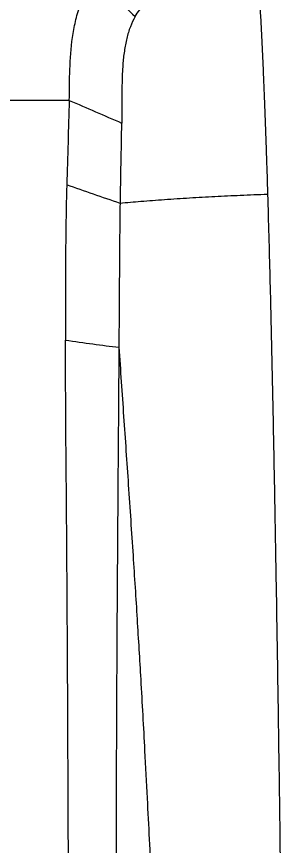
# Model space of a CAD drawing. Extents: x 832 to 912, y 781 to 934.
# Drawn here: x 852.25 to 854.59, y 839.56 to 846.82 of the extents above; entities that cross this region are included whole.
import ezdxf

# ---------------------------------------------------------------- set-up
doc = ezdxf.new("R2010")
doc.units = 0
doc.header["$MEASUREMENT"] = 0
doc.layers.add('1', color=4, linetype='Continuous')

# ---------------------------------------------------------------- blocks, each defined once
blk = doc.blocks.new('2026 SOVEREIGN HL')
at = {"layer": '1', "color": 3, "linetype": 'Continuous', "lineweight": 25}
for points, knots in [([(21.5549, 49.7272), (21.5801, 49.7659), (21.631, 49.8439), (21.7346, 49.9421), (21.8543, 50.0263), (22.0046, 50.1052), (22.1862, 50.1736), (22.3978, 50.2314), (22.5439, 50.2608), (22.6184, 50.2758)], [0, 0, 0, 0, 0.112002, 0.225999, 0.344308, 0.467034, 0.637437, 0.814946, 1, 1, 1, 1]), ([(22.6184, 50.2758), (22.6216, 50.2302), (22.628, 50.1375), (22.637, 49.9959), (22.6457, 49.8494), (22.654, 49.698), (22.6621, 49.5416), (22.6698, 49.3803), (22.6756, 49.2489), (22.6799, 49.1479), (22.6828, 49.078), (22.6857, 49.0056), (22.6886, 48.9305), (22.6916, 48.8528), (22.6945, 48.7726), (22.6979, 48.6764), (22.7023, 48.5491), (22.708, 48.3757), (22.712, 48.2447), (22.7143, 48.1712)], [0, 0, 0, 0, 0.06457, 0.131411, 0.200571, 0.272085, 0.345976, 0.422249, 0.50089, 0.532756, 0.565905, 0.600332, 0.636034, 0.673005, 0.71124, 0.750732, 0.810728, 0.893803, 1, 1, 1, 1]), ([(20.9794, 48.9945), (20.9801, 49.0847), (20.9815, 49.2684), (20.9966, 49.4996), (21.0312, 49.6854), (21.0701, 49.8224), (21.1216, 49.9537), (21.1706, 50.0329), (21.1949, 50.072)], [0, 0, 0, 0, 0.2422638, 0.4932614, 0.6217939, 0.7498914, 0.8763649, 1, 1, 1, 1]), ([(21.1948, 50.072), (21.2547, 50.015), (21.3745, 49.901), (21.4948, 49.7851), (21.5549, 49.7272)], [0, 0, 0, 0, 0.5, 1, 1, 1, 1]), ([(21.5549, 49.7272), (21.5403, 49.6982), (21.5097, 49.6371), (21.48, 49.5351), (21.4589, 49.4242), (21.4451, 49.2942), (21.4393, 49.1425), (21.4392, 48.9717), (21.4381, 48.8546), (21.4376, 48.7963)], [0, 0, 0, 0, 0.102726, 0.215912, 0.33495, 0.459715, 0.629333, 0.815111, 1, 1, 1, 1]), ([(20.3119, 48.9958), (20.4231, 48.9956), (20.6454, 48.9953), (20.8678, 48.9952), (20.9789, 48.9951)], [0, 0, 0, 0, 0.500001, 1, 1, 1, 1]), ([(20.9785, 48.9945), (20.975, 48.8716), (20.9679, 48.625), (20.9604, 48.3783), (20.9567, 48.2545)], [0, 0, 0, 0, 0.497949, 1, 1, 1, 1]), ([(20.9787, 48.994), (21.0555, 48.961), (21.2089, 48.895), (21.3609, 48.8291), (21.4369, 48.7962)], [0, 0, 0, 0, 0.5, 1, 1, 1, 1]), ([(21.4361, 48.7963), (21.4339, 48.6783), (21.4294, 48.4435), (21.425, 48.2095), (21.4229, 48.093)], [0, 0, 0, 0, 0.502494, 1, 1, 1, 1]), ([(20.9567, 48.2545), (20.9554, 48.208), (20.9529, 48.118), (20.9507, 47.9819), (20.9486, 47.8469), (20.9471, 47.7102), (20.9441, 47.3935), (20.9444, 47.1231), (20.9447, 46.8978)], [0, 0, 0, 0, 0.102513, 0.198601, 0.300373, 0.400515, 0.500593, 1, 1, 1, 1]), ([(21.4229, 48.0931), (21.3463, 48.1196), (21.1931, 48.1725), (21.0355, 48.2271), (20.9567, 48.2545)], [0, 0, 0, 0, 0.499999, 1, 1, 1, 1]), ([(22.7143, 48.1712), (22.6346, 48.1682), (22.4805, 48.1624), (22.2528, 48.1517), (22.0314, 48.1393), (21.8156, 48.1248), (21.6125, 48.1095), (21.4836, 48.0983), (21.4229, 48.093)], [0, 0, 0, 0, 0.183078, 0.353785, 0.523831, 0.694269, 0.855855, 1, 1, 1, 1]), ([(22.7143, 48.1712), (22.7211, 47.9299), (22.7348, 47.4472), (22.751, 46.7383), (22.7655, 46.0405), (22.7784, 45.3533), (22.7913, 44.605), (22.8041, 43.7973), (22.8166, 42.9303), (22.829, 41.9668), (22.8409, 40.9063), (22.8511, 39.7472), (22.8582, 38.5889), (22.8621, 37.4281), (22.8608, 36.6452), (22.8601, 36.2537)], [0, 0, 0, 0, 0.056175, 0.112366, 0.168585, 0.224785, 0.280956, 0.354492, 0.427979, 0.50142, 0.601462, 0.701444, 0.801187, 0.900569, 1, 1, 1, 1]), ([(21.4229, 48.093), (21.4223, 48.052), (21.4211, 47.9681), (21.4201, 47.8456), (21.4191, 47.7238), (21.4181, 47.598), (21.4166, 47.4), (21.415, 47.1432), (21.4136, 46.934), (21.4129, 46.8351)], [0, 0, 0, 0, 0.097258, 0.199053, 0.291053, 0.386962, 0.498418, 0.763056, 1, 1, 1, 1]), ([(20.998, 37.2318), (20.9959, 37.6225), (20.9917, 38.403), (20.9847, 39.5792), (20.9782, 40.7606), (20.9735, 41.8186), (20.9697, 42.7521), (20.9665, 43.5604), (20.9624, 44.3776), (20.957, 45.2062), (20.9494, 46.0458), (20.9463, 46.6135), (20.9447, 46.8978)], [0, 0, 0, 0, 0.124731, 0.249191, 0.37374, 0.498017, 0.58086, 0.664006, 0.747459, 0.831013, 0.915356, 1, 1, 1, 1]), ([(20.9447, 46.8978), (21.0262, 46.8858), (21.1892, 46.8618), (21.3384, 46.844), (21.4129, 46.8351)], [0, 0, 0, 0, 0.499999, 1, 1, 1, 1]), ([(21.4129, 46.8351), (21.4107, 46.5131), (21.4062, 45.8657), (21.3989, 44.9028), (21.393, 43.9421), (21.3893, 42.9874), (21.3874, 41.9591), (21.3875, 40.8581), (21.3894, 39.685), (21.3923, 38.5151), (21.395, 37.7376), (21.3963, 37.3483)], [0, 0, 0, 0, 0.098228, 0.197485, 0.297055, 0.39695, 0.496928, 0.622161, 0.74792, 0.873762, 1, 1, 1, 1]), ([(21.4129, 46.8351), (21.4267, 46.6326), (21.4543, 46.2276), (21.4964, 45.6207), (21.536, 45.03), (21.5721, 44.4637), (21.6061, 43.8945), (21.6353, 43.3732), (21.6659, 42.7879), (21.6906, 42.2764), (21.7136, 41.7637), (21.7314, 41.345), (21.7502, 40.8767), (21.7635, 40.5252), (21.7718, 40.294), (21.7743, 40.2228), (21.7768, 40.1518), (21.7793, 40.0809), (21.7817, 40.0102), (21.7857, 39.8952), (21.7914, 39.7231), (21.7993, 39.4814), (21.808, 39.2019), (21.8175, 38.8847), (21.8276, 38.53), (21.838, 38.1377), (21.8447, 37.8631), (21.8482, 37.7196)], [0, 0, 0, 0, 0.062645, 0.125319, 0.190843, 0.250629, 0.307672, 0.375859, 0.421625, 0.500977, 0.545824, 0.592841, 0.641221, 0.703081, 0.711096, 0.719091, 0.727066, 0.735021, 0.742957, 0.750873, 0.773785, 0.80095, 0.83236, 0.867993, 0.907823, 0.951828, 1, 1, 1, 1])]:
    blk.add_open_spline(points, degree=3, knots=knots, dxfattribs=at)

msp = doc.modelspace()

# ---------------------------------------------------------------- block references
at = {"layer": '1'}
msp.add_blockref('2026 SOVEREIGN HL', (831.7292, 797.0948), dxfattribs=at)

doc.saveas('drawing.dxf')
